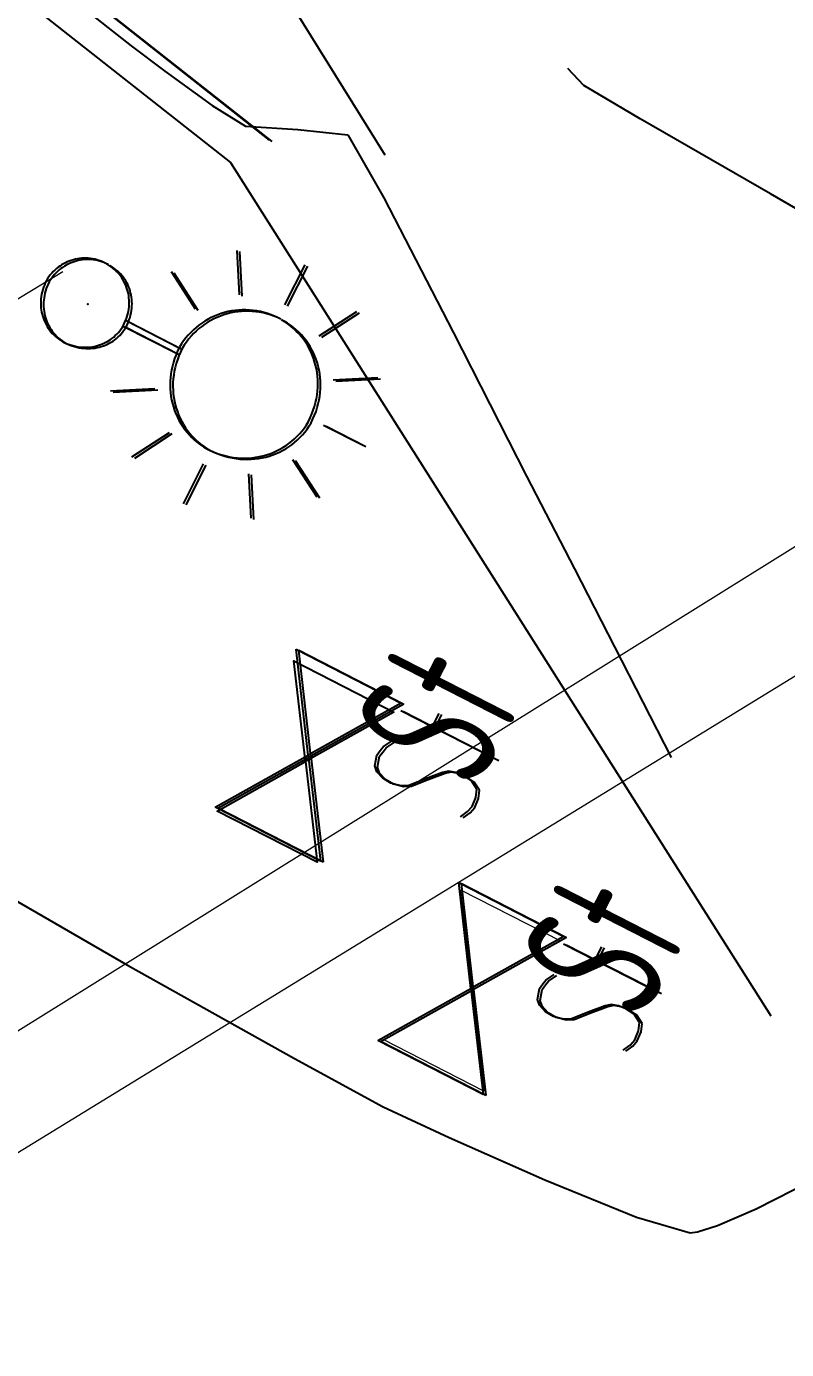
# Model space of a CAD drawing. Header units: metres. Extents: x 507606 to 508087, y 6966978 to 6967359.
# Drawn here: x 507823.078 to 507825.784, y 6967258.96 to 6967263.668 of the extents above; entities that cross this region are included whole.
import ezdxf

# ---------------------------------------------------------------- set-up
doc = ezdxf.new("R2010")
doc.units = ezdxf.units.M
doc.linetypes.add('ISO-DASHED2', pattern=[6, 4, -2])
for name, color, linetype in [('CON_EX. MIN', 253, 'ISO-DASHED2'), ('mga2020ROAD_KERB_BACK', 252, 'Continuous'), ('mga2020ROAD_KERB_INVERT', 252, 'Continuous'), ('mga2020ROAD_KERB_LIP', 252, 'Continuous'), ('mga2020STR_POLES', 252, 'Continuous'), ('mga2020W_FEAT', 252, 'Continuous'), ('ROAD_KERB_INVERT', 252, 'Continuous'), ('STR_POLES', 252, 'Continuous'), ('W_FEAT', 160, 'Continuous')]:
    doc.layers.add(name, color=color, linetype=linetype)
doc.layers.add('E_UG_LINES', color=7, linetype='EXISTING_ELECTRICITY_UG', lineweight=0, true_color=0xff2e2e)
for name, color, linetype, lineweight in [('RW_FEAT', 160, 'Continuous', 0), ('RW_UG_PIPES', 160, 'EXISTING_WAT_RECYCLED', 0), ('W_AG_PIPES_N', 160, 'EXISTING_WATER', 0)]:
    doc.layers.add(name, color=color, linetype=linetype, lineweight=lineweight)
doc.styles.get("Standard").update_dxf_attribs({"font": 'ARIALN.TTF'})
doc.styles.add('Style-INTL_ISO_EQUAL', font='ISOCP.shx')
doc.linetypes.add('EXISTING_ELECTRICITY_UG', pattern='A,2,-2,2,-2,2,-2,["E-UG",Standard,S=2.5,R=0,X=0,Y=-1.25],-9.15,2,-2,2,-2', length=29.15)
doc.linetypes.add('EXISTING_WAT_RECYCLED', pattern='A,2,-2,2,-2,2,-2,["R",Standard,S=2.5,R=0,X=0,Y=-1.25],-4.4,2,-2,2,-2', length=24.4)
doc.linetypes.add('EXISTING_WATER', pattern='A,2,-2,2,-2,2,-2,["W",Standard,S=2.5,R=0,X=0,Y=-1.25],-4.4,2,-2,2,-2', length=24.4)

# ---------------------------------------------------------------- blocks, each defined once
blk = doc.blocks.new('BAC S ELPS')
for p, q in [((-1.909, 3.8815), (-2.0922, 3.7857)), ((-1.7216, 3.9683), (-1.909, 3.8815)), ((-1.5306, 4.046), (-1.7216, 3.9683)), ((-1.3362, 4.1143), (-1.5306, 4.046)), ((-1.1388, 4.1732), (-1.3362, 4.1143)), ((-0.9387, 4.2227), (-1.1388, 4.1732)), ((-0.7364, 4.2624), (-0.9387, 4.2227)), ((-0.5322, 4.2924), (-0.7364, 4.2624)), ((-0.3263, 4.3125), (-0.5322, 4.2924)), ((-0.1193, 4.3226), (-0.3263, 4.3125)), ((0.0887, 4.3225), (-0.1193, 4.3226)), ((0.2971, 4.3122), (0.0887, 4.3225)), ((0.5057, 4.2915), (0.2971, 4.3122)), ((0.7141, 4.2602), (0.5057, 4.2915)), ((0.9219, 4.2184), (0.7141, 4.2602)), ((1.1288, 4.1658), (0.9219, 4.2184)), ((1.3344, 4.1023), (1.1288, 4.1658)), ((1.5385, 4.0278), (1.3344, 4.1023)), ((1.7405, 3.9422), (1.5385, 4.0278)), ((1.9403, 3.8453), (1.7405, 3.9422)), ((14.8872, 0.7761), (14.6755, 5.08)), ((-3.3695, 2.7085), (-3.5003, 2.5369)), ((-3.2316, 2.8722), (-3.3695, 2.7085)), ((-3.0867, 3.0279), (-3.2316, 2.8722)), ((-2.9352, 3.1753), (-3.0867, 3.0279)), ((-2.7776, 3.3145), (-2.9352, 3.1753)), ((-2.6141, 3.4452), (-2.7776, 3.3145)), ((-2.4452, 3.5674), (-2.6141, 3.4452)), ((-2.2711, 3.681), (-2.4452, 3.5674)), ((-2.0922, 3.7857), (-2.2711, 3.681)), ((2.3221, 3.6233), (2.1349, 3.7385)), ((2.5014, 3.5001), (2.3221, 3.6233)), ((2.673, 3.3692), (2.5014, 3.5001)), ((2.8365, 3.2308), (2.673, 3.3692)), ((2.9918, 3.0854), (2.8365, 3.2308)), ((3.1389, 2.9332), (2.9918, 3.0854)), ((3.2775, 2.7745), (3.1389, 2.9332)), ((3.4076, 2.6097), (3.2775, 2.7745)), ((3.5289, 2.4391), (3.4076, 2.6097)), ((10.6539, -0.5997), (8.3255, 2.9986)), ((19.2616, -0.1764), (21.2372, 3.6689)), ((-4.0942, 1.293), (-4.1542, 1.0718)), ((-4.0228, 1.5138), (-4.0942, 1.293)), ((-3.9398, 1.7338), (-4.0228, 1.5138)), ((-3.8451, 1.9528), (-3.9398, 1.7338)), ((-3.7385, 2.1703), (-3.8451, 1.9528)), ((-3.6234, 2.3574), (-3.7385, 2.1703)), ((-3.5003, 2.5369), (-3.6234, 2.3574)), ((3.6414, 2.2631), (3.5289, 2.4391)), ((3.7449, 2.0818), (3.6414, 2.2631)), ((3.8393, 1.8957), (3.7449, 2.0818)), ((3.9243, 1.7051), (3.8393, 1.8957)), ((3.9999, 1.5102), (3.9243, 1.7051)), ((4.066, 1.3115), (3.9999, 1.5102)), ((4.1224, 1.1091), (4.066, 1.3115)), ((-4.2829, 0.1895), (-4.2879, -0.0288)), ((-4.2671, 0.409), (-4.2829, 0.1895)), ((-4.2405, 0.6295), (-4.2671, 0.409)), ((-4.2029, 0.8506), (-4.2405, 0.6295)), ((-4.1542, 1.0718), (-4.2029, 0.8506)), ((4.1689, 0.9035), (4.1224, 1.1091)), ((4.2054, 0.695), (4.1689, 0.9035)), ((4.2318, 0.4839), (4.2054, 0.695)), ((4.2479, 0.2704), (4.2318, 0.4839)), ((4.2536, 0.055), (4.2479, 0.2704)), ((4.2487, -0.1621), (4.2536, 0.055)), ((-4.2879, -0.0288), (-4.2823, -0.2456)), ((-4.2823, -0.2456), (-4.2663, -0.4604)), ((-4.2663, -0.4604), (-4.2401, -0.6731)), ((-4.2401, -0.6731), (-4.2036, -0.8831)), ((-4.2036, -0.8831), (-4.1572, -1.0902)), ((-4.1572, -1.0902), (-4.1009, -1.2941)), ((3.9898, -1.4817), (4.061, -1.2613)), ((4.061, -1.2613), (4.1208, -1.0407)), ((4.1208, -1.0407), (4.1693, -0.8201)), ((4.1693, -0.8201), (4.2067, -0.6)), ((4.2067, -0.6), (4.2331, -0.3805)), ((4.2331, -0.3805), (4.2487, -0.1621)), ((12.4821, -1.2629), (12.1684, -1.4079)), ((12.8021, -1.133), (12.4821, -1.2629)), ((13.1277, -1.0186), (12.8021, -1.133)), ((13.4584, -0.9198), (13.1277, -1.0186)), ((13.7936, -0.8368), (13.4584, -0.9198)), ((14.1326, -0.7698), (13.7936, -0.8368)), ((14.475, -0.719), (14.1326, -0.7698)), ((14.82, -0.6846), (14.475, -0.719)), ((15.1672, -0.6668), (14.82, -0.6846)), ((15.5159, -0.6658), (15.1672, -0.6668)), ((15.8656, -0.6818), (15.5159, -0.6658)), ((16.2156, -0.7151), (15.8656, -0.6818)), ((16.5655, -0.7657), (16.2156, -0.7151)), ((16.9144, -0.834), (16.5655, -0.7657)), ((17.262, -0.92), (16.9144, -0.834)), ((17.6076, -1.0241), (17.262, -0.92)), ((17.9507, -1.1464), (17.6076, -1.0241)), ((18.2905, -1.2871), (17.9507, -1.1464)), ((22.5778, -3.175), (26.2114, -0.8114)), ((-4.1009, -1.2941), (-4.0349, -1.4945)), ((-4.0349, -1.4945), (-3.9594, -1.6909)), ((-3.9594, -1.6909), (-3.8744, -1.8831)), ((-3.8744, -1.8831), (-3.7801, -2.0707)), ((-3.7801, -2.0707), (-3.6766, -2.2535)), ((-3.6766, -2.2535), (-3.5642, -2.431)), ((-3.5642, -2.431), (-3.4429, -2.6029)), ((3.344, -2.6831), (3.4729, -2.5096)), ((3.4729, -2.5096), (3.5938, -2.3279)), ((3.5938, -2.3279), (3.7063, -2.138)), ((3.6689, -2.2225), (8.8194, -4.833)), ((3.7063, -2.138), (3.8126, -1.9204)), ((3.8126, -1.9204), (3.907, -1.7014)), ((3.907, -1.7014), (3.9898, -1.4817)), ((3.9511, -1.6933), (9.0664, -4.3391)), ((10.7139, -2.3542), (10.45, -2.5863)), ((10.9877, -2.1361), (10.7139, -2.3542)), ((11.2705, -1.9323), (10.9877, -2.1361)), ((11.562, -1.7428), (11.2705, -1.9323)), ((11.8615, -1.568), (11.562, -1.7428)), ((12.1684, -1.4079), (11.8615, -1.568)), ((18.6266, -1.4464), (18.2905, -1.2871)), ((19.2626, -1.8127), (18.951, -1.6224)), ((19.5611, -2.0169), (19.2626, -1.8127)), ((19.8463, -2.2342), (19.5611, -2.0169)), ((20.1181, -2.4642), (19.8463, -2.2342)), ((20.3762, -2.7063), (20.1181, -2.4642)), ((-3.4429, -2.6029), (-3.3128, -2.769)), ((-3.3128, -2.769), (-3.1742, -2.9288)), ((-3.1742, -2.9288), (-3.0271, -3.0821)), ((-3.0271, -3.0821), (-2.8718, -3.2284)), ((-2.8718, -3.2284), (-2.7083, -3.3676)), ((-2.7083, -3.3676), (-2.5368, -3.4992)), ((-2.5368, -3.4992), (-2.3574, -3.6229)), ((-2.3574, -3.6229), (-2.1703, -3.7383)), ((-2.1703, -3.7383), (-1.9528, -3.8418)), ((1.8757, -3.8565), (2.0621, -3.7621)), ((2.0621, -3.7621), (2.2435, -3.6584)), ((2.2435, -3.6584), (2.4195, -3.5455)), ((2.4195, -3.5455), (2.5898, -3.4237)), ((2.5898, -3.4237), (2.7541, -3.2929)), ((2.7541, -3.2929), (2.912, -3.1534)), ((2.912, -3.1534), (3.0632, -3.0051)), ((3.0632, -3.0051), (3.2073, -2.8484)), ((3.2073, -2.8484), (3.344, -2.6831)), ((9.5037, -3.6506), (9.2974, -3.9497)), ((9.7227, -3.3645), (9.5037, -3.6506)), ((9.9538, -3.0916), (9.7227, -3.3645)), ((10.1964, -2.8322), (9.9538, -3.0916)), ((10.45, -2.5863), (10.1964, -2.8322)), ((20.6203, -2.96), (20.3762, -2.7063)), ((20.8503, -3.2247), (20.6203, -2.96)), ((21.0659, -3.4998), (20.8503, -3.2247)), ((21.2669, -3.7848), (21.0659, -3.4998)), ((21.4531, -4.0792), (21.2669, -3.7848)), ((-1.9528, -3.8418), (-1.7338, -3.9338)), ((-1.7338, -3.9338), (-1.5138, -4.0145)), ((-1.5138, -4.0145), (-1.2931, -4.0839)), ((-1.2931, -4.0839), (-1.072, -4.1422)), ((-1.072, -4.1422), (-0.8508, -4.1895)), ((-0.8508, -4.1895), (-0.6299, -4.2259)), ((-0.6299, -4.2259), (-0.4096, -4.2516)), ((-0.4096, -4.2516), (-0.1903, -4.2666)), ((-0.1903, -4.2666), (0.0278, -4.2711)), ((0.0278, -4.2711), (0.2442, -4.2651)), ((0.2442, -4.2651), (0.4586, -4.2489)), ((0.4586, -4.2489), (0.6707, -4.2225)), ((0.6707, -4.2225), (0.8802, -4.186)), ((0.8802, -4.186), (1.0866, -4.1395)), ((1.0866, -4.1395), (1.2897, -4.0832)), ((1.2897, -4.0832), (1.4892, -4.0172)), ((1.4892, -4.0172), (1.6846, -3.9416)), ((1.6846, -3.9416), (1.8757, -3.8565)), ((8.7729, -4.9889), (8.6363, -5.3554)), ((8.9288, -4.6241), (8.7729, -4.9889)), ((9.1044, -4.2616), (8.9288, -4.6241)), ((9.2974, -3.9497), (9.1044, -4.2616)), ((21.6243, -4.3824), (21.4531, -4.0792)), ((21.7803, -4.6937), (21.6243, -4.3824)), ((21.9208, -5.0128), (21.7803, -4.6937)), ((22.0456, -5.339), (21.9208, -5.0128)), ((8.4204, -6.0915), (8.3407, -6.4599)), ((8.5189, -5.7231), (8.4204, -6.0915)), ((8.6363, -5.3554), (8.5189, -5.7231)), ((22.1545, -5.6717), (22.0456, -5.339)), ((22.2473, -6.0105), (22.1545, -5.6717)), ((22.3237, -6.3547), (22.2473, -6.0105)), ((22.3836, -6.7039), (22.3237, -6.3547)), ((8.2112, -7.5601), (8.2039, -7.9234)), ((8.2363, -7.1948), (8.2112, -7.5601)), ((8.2794, -6.8278), (8.2363, -7.1948)), ((8.3407, -6.4599), (8.2794, -6.8278)), ((22.4267, -7.0574), (22.3836, -6.7039)), ((22.4528, -7.4147), (22.4267, -7.0574)), ((22.4617, -7.7752), (22.4528, -7.4147)), ((23.9536, -7.4083), (28.2575, -7.1966)), ((6.738, -8.2902), (2.4341, -8.5019)), ((8.2039, -7.9234), (8.2141, -8.2839)), ((8.2141, -8.2839), (8.2416, -8.6412)), ((8.2416, -8.6412), (8.2862, -8.9947)), ((22.3206, -9.2387), (22.3828, -8.8707)), ((22.3828, -8.8707), (22.4269, -8.5038)), ((22.4269, -8.5038), (22.4531, -8.1384)), ((22.4531, -8.1384), (22.4617, -7.7752)), ((8.2862, -8.9947), (8.3476, -9.3438)), ((8.3476, -9.3438), (8.4255, -9.688)), ((8.4255, -9.688), (8.5199, -10.0268)), ((8.5199, -10.0268), (8.6304, -10.3596)), ((22.0232, -10.3432), (22.141, -9.9754)), ((22.141, -9.9754), (22.2401, -9.6071)), ((22.2401, -9.6071), (22.3206, -9.2387)), ((8.6304, -10.3596), (8.7568, -10.6857)), ((8.7568, -10.6857), (8.8988, -11.0048)), ((8.8988, -11.0048), (9.0563, -11.3162)), ((9.0563, -11.3162), (9.229, -11.6193)), ((21.3647, -11.7488), (21.5551, -11.437)), ((21.5551, -11.437), (21.7305, -11.0745)), ((21.7305, -11.0745), (21.8864, -10.7097)), ((21.8864, -10.7097), (22.0232, -10.3432)), ((8.1139, -12.5236), (4.4803, -14.8872)), ((9.229, -11.6193), (9.4166, -11.9137)), ((9.4166, -11.9137), (9.619, -12.1987)), ((9.619, -12.1987), (9.8359, -12.4739)), ((9.8359, -12.4739), (10.0671, -12.7385)), ((10.0671, -12.7385), (10.3122, -12.9922)), ((20.4711, -12.8652), (20.7132, -12.6062)), ((20.7132, -12.6062), (20.9433, -12.3337)), ((20.9433, -12.3337), (21.1606, -12.0478)), ((21.1606, -12.0478), (21.3647, -11.7488)), ((23.0011, -11.7827), (26.8464, -13.723)), ((10.3122, -12.9922), (10.5712, -13.2343)), ((10.5712, -13.2343), (10.8438, -13.4644)), ((10.8438, -13.4644), (11.1296, -13.6817)), ((11.1296, -13.6817), (11.4286, -13.8858)), ((11.4286, -13.8858), (11.7405, -14.0762)), ((18.7951, -14.1213), (19.0982, -13.9486)), ((19.0982, -13.9486), (19.3926, -13.7609)), ((19.3926, -13.7609), (19.6776, -13.5585)), ((19.6776, -13.5585), (19.9528, -13.3416)), ((19.9528, -13.3416), (20.2174, -13.1104)), ((20.2174, -13.1104), (20.4711, -12.8652)), ((11.7405, -14.0762), (12.103, -14.2515)), ((12.103, -14.2515), (12.4678, -14.4071)), ((12.4678, -14.4071), (12.8343, -14.5434)), ((12.8343, -14.5434), (13.202, -14.6606)), ((13.202, -14.6606), (13.5704, -14.7589)), ((13.5704, -14.7589), (13.9388, -14.8384)), ((13.9388, -14.8384), (14.3068, -14.8996)), ((14.3068, -14.8996), (14.6737, -14.9425)), ((14.6737, -14.9425), (15.039, -14.9674)), ((15.039, -14.9674), (15.4023, -14.9746)), ((15.4023, -14.9746), (15.7628, -14.9642)), ((15.7628, -14.9642), (16.1201, -14.9366)), ((16.1201, -14.9366), (16.4736, -14.8919)), ((16.4736, -14.8919), (16.8227, -14.8304)), ((16.8227, -14.8304), (17.1669, -14.7524)), ((17.1669, -14.7524), (17.5057, -14.6579)), ((17.5057, -14.6579), (17.8385, -14.5474)), ((17.8385, -14.5474), (18.1646, -14.4209)), ((18.1646, -14.4209), (18.4837, -14.2788)), ((18.4837, -14.2788), (18.7951, -14.1213)), ((20.0025, -15.0989), (22.3661, -18.6972)), ((11.3947, -15.5222), (9.4544, -19.3675)), ((15.7691, -16.4747), (15.9808, -20.7786))]:
    blk.add_line(p, q)
blk = doc.blocks.new('BAC W SV')
for p, q in [((0, 0), (-1.1289, 9.9836)), ((-1.1289, 9.9836), (8.7842, 4.9036)), ((8.7842, 4.9036), (0, 0)), ((17.7236, -0.4233), (8.7418, 4.1734)), ((11.37, 1.9932), (12.3578, 3.9229)), ((7.0908, 0.7761), (7.8669, 1.3053)), ((-8.7489, -4.9036), (0, 0)), ((0, 0), (1.1642, -9.9836)), ((6.2794, -1.0231), (6.4911, 0)), ((6.4911, 0), (6.8086, 0.4233)), ((6.8086, 0.4233), (7.0908, 0.7761)), ((6.4911, -1.5875), (6.2794, -1.0231)), ((7.0556, -2.1872), (6.4911, -1.5875)), ((7.7964, -2.6458), (7.0556, -2.1872)), ((11.0772, -2.2225), (9.4897, -2.8575)), ((12.6647, -1.6228), (11.0772, -2.2225)), ((13.2292, -1.5169), (12.6647, -1.6228)), ((13.9347, -1.6228), (13.2292, -1.5169)), ((14.605, -1.905), (13.9347, -1.6228)), ((15.4164, -2.4342), (14.605, -1.905)), ((15.9103, -3.2103), (15.4164, -2.4342)), ((8.7842, -2.8928), (7.7964, -2.6458)), ((9.4897, -2.8575), (8.7842, -2.8928)), ((15.8044, -3.9864), (15.9103, -3.2103)), ((1.1642, -9.9836), (-8.7489, -4.9036)), ((15.0283, -5.3269), (15.4517, -4.8331)), ((15.4517, -4.8331), (15.8044, -3.9864)), ((14.3581, -5.8208), (15.0283, -5.3269))]:
    blk.add_line(p, q)
blk = doc.blocks.new('W-SV_2')
at = {"layer": 'W_FEAT', "flags": 128}
for points in [[(0, 0), (-0.0413, 0.3582), (0.3147, 0.176)], [(0, 0), (0.0414, -0.3581), (-0.3147, -0.1759)]]:
    blk.add_lwpolyline(points, close=True, dxfattribs=at)
at = {"layer": 'W_FEAT', "style": 'Style-INTL_ISO_EQUAL', "width": 0.65}
blk.add_text('St', height=0.5, rotation=62.9, dxfattribs=at).set_placement((0.6088, -0.1097))
blk = doc.blocks.new('RW-SV_1')
at = {"layer": 'RW_FEAT', "flags": 128}
for points in [[(0, 0), (-0.0413, 0.3582), (0.3147, 0.176)], [(0, 0), (0.0414, -0.3581), (-0.3147, -0.1759)]]:
    blk.add_lwpolyline(points, close=True, dxfattribs=at)
at = {"layer": 'RW_FEAT'}
blk.add_point((0, 0), dxfattribs=at)
at = {"layer": 'RW_FEAT', "style": 'Style-INTL_ISO_EQUAL', "width": 0.65}
blk.add_text('St', height=0.5, rotation=62.9, dxfattribs=at).set_placement((0.6058, -0.1206))
blk = doc.blocks.new('XE_SURVEY')
at = {"layer": 'E_UG_LINES', "flags": 128}
blk.add_lwpolyline([(507820.0047, 6967260.8552), (507823.2082, 6967262.7967)], dxfattribs=at)
at = {"layer": 'mga2020ROAD_KERB_BACK'}
blk.add_polyline3d([(507814.3363, 6967272.9681, 4.9188), (507817.073, 6967271.0715, 4.8951), (507817.7454, 6967270.5192, 4.8889), (507820.8046, 6967267.4308, 4.8364), (507821.8457, 6967265.7668, 4.8246), (507821.79, 6967265.3934, 4.8182), (507822.7195, 6967263.8894, 4.8017), (507823.0977, 6967263.7408, 4.7934), (507823.8049, 6967263.184, 4.7907), (507825.7282, 6967260.1474, 4.7536)], dxfattribs=at)
at = {"layer": 'mga2020ROAD_KERB_INVERT'}
blk.add_polyline3d([(507823.1386, 6967263.9605, 4.61), (507823.2333, 6967263.8261, 4.6191), (507823.9521, 6967263.259, 4.663)], dxfattribs=at)
at = {"layer": 'mga2020ROAD_KERB_LIP'}
blk.add_polyline3d([(507824.3553, 6967263.2107, 4.6841), (507823.0818, 6967265.2587, 4.6921), (507821.5051, 6967267.308, 4.7165), (507821.1334, 6967267.7452, 4.7219), (507818.028, 6967270.8743, 4.7777), (507818.0188, 6967270.8822, 4.7778), (507815.3497, 6967272.8729, 4.7981), (507813.8708, 6967273.7665, 4.8087), (507812.4481, 6967274.5061, 4.8184), (507809.3616, 6967275.7551, 4.8387), (507809.0951, 6967275.842, 4.8404), (507806.1523, 6967276.639, 4.858), (507804.6598, 6967276.8685, 4.8667), (507802.8434, 6967276.9976, 4.8572), (507799.6059, 6967276.8248, 4.8404), (507793.9676, 6967274.4328, 4.7889), (507791.4133, 6967272.4326, 4.7578), (507789.5736, 6967270.8702, 4.7485), (507789.3322, 6967270.694, 4.7434), (507788.9137, 6967270.4256, 4.7351), (507788.3, 6967270.1058, 4.7313), (507783.8819, 6967268.22, 4.6925), (507777.8674, 6967265.5383, 4.6363)], dxfattribs=at)
at = {"layer": 'mga2020STR_POLES'}
blk.add_point((507823.2973, 6967262.6796, 4.934), dxfattribs=at)
blk.add_point((507823.2973, 6967262.6796, 4.934), dxfattribs=at)
at = {"layer": 'mga2020W_FEAT'}
for p in [(507824.0904, 6967261.0715, 4.7852), (507824.0904, 6967261.0715, 4.7852), (507824.6692, 6967260.2414, 4.7817), (507824.6692, 6967260.2414, 4.7817)]:
    blk.add_point(p, dxfattribs=at)
at = {"layer": 'ROAD_KERB_INVERT'}
blk.add_polyline3d([(507823.1286, 6967263.9657, 4.61), (507823.2234, 6967263.8312, 4.6191), (507823.9424, 6967263.2638, 4.663)], dxfattribs=at)
at = {"layer": 'RW_UG_PIPES', "flags": 128}
blk.add_lwpolyline([(507784.9517, 6967326.0036), (507786.6629, 6967323.2625), (507788.0997, 6967321.2172), (507788.7357, 6967320.3262), (507789.0779, 6967320.1091), (507789.3987, 6967319.7306), (507793.1007, 6967314.8712), (507792.5939, 6967310.5095), (507792.19, 6967307.0329), (507791.5851, 6967303.1195), (507790.9828, 6967299.1249), (507790.4194, 6967295.6706), (507789.603, 6967290.2341), (507789.4376, 6967288.1803), (507788.9723, 6967288.1803), (507785.9808, 6967288.4082), (507784.4842, 6967288.5091), (507783.4857, 6967288.5612), (507782.6907, 6967288.0356), (507782.5945, 6967287.2426), (507782.3647, 6967285.3482), (507785.3634, 6967280.6286), (507789.1174, 6967274.7203), (507792.8713, 6967268.812), (507793.2859, 6967268.5769), (507798.4994, 6967266.8249), (507804.1868, 6967264.9136), (507808.9264, 6967263.3209), (507814.1398, 6967261.5687), (507818.8793, 6967259.9757), (507821.9007, 6967258.9602), (507825.5782, 6967261.2125), (507831.5424, 6967264.877), (507837.9112, 6967268.8379), (507843.0205, 6967271.9834), (507843.4463, 6967272.2455), (507843.8607, 6967272.5252)], dxfattribs=at)
at = {"layer": 'W_AG_PIPES_N', "flags": 128}
blk.add_lwpolyline([(507844.0717, 6967273.1752), (507843.7537, 6967273.0102), (507842.3621, 6967272.1391), (507835.5767, 6967267.9015), (507822.4223, 6967259.7032), (507821.9617, 6967259.4152), (507815.3662, 6967261.6277), (507800.6822, 6967266.5905), (507793.2207, 6967269.1272), (507782.8037, 6967285.6382), (507783.3057, 6967289.2942)], dxfattribs=at)
at = {"layer": 'mga2020STR_POLES', "xscale": 0.03685633239179731, "yscale": 0.03685633239179731, "zscale": 0.03685633239179731, "rotation": 0.001583333339407246}
blk.add_blockref('BAC S ELPS', (507823.2973, 6967262.6796, 4.934), dxfattribs=at)
at = {"layer": 'mga2020W_FEAT', "xscale": 0.03775943841798091, "yscale": 0.03775943841798091, "zscale": 0.03775943841798091, "rotation": 0.001583333339407246}
for p in [(507824.0904, 6967261.0715, 4.7852), (507824.6692, 6967260.2414, 4.7817)]:
    blk.add_blockref('BAC W SV', p, dxfattribs=at)
at = {"layer": 'RW_FEAT'}
blk.add_blockref('RW-SV_1', (507824.6647, 6967260.2382), dxfattribs=at)
at = {"layer": 'STR_POLES', "xscale": 0.03687157017581594, "yscale": 0.03687157017581594, "zscale": 0.03687157017581594}
blk.add_blockref('BAC S ELPS', (507823.2873, 6967262.6842, 4.934), dxfattribs=at)
at = {"layer": 'W_FEAT', "xscale": 0.03777504957975257, "yscale": 0.03777504957975257, "zscale": 0.03777504957975257}
for p in [(507824.0807, 6967261.0754, 4.7852), (507824.6597, 6967260.245, 4.7817)]:
    blk.add_blockref('BAC W SV', p, dxfattribs=at)
at = {"layer": 'W_FEAT'}
blk.add_blockref('W-SV_2', (507824.0717, 6967261.0522), dxfattribs=at)
blk = doc.blocks.new('XE_CONTOURS EXIST_1')
at = {"layer": 'CON_EX. MIN', "color": 253, "linetype": 'ISO-DASHED2', "lineweight": -3, "flags": 128}
for points, elevation in [([(507825.4408, 6967259.3758), (507825.4667, 6967259.3792), (507825.5376, 6967259.401), (507825.6761, 6967259.461), (507825.8766, 6967259.563), (507826.0582, 6967259.6643), (507826.266, 6967259.8127), (507826.676, 6967260.1154), (507827.1554, 6967260.4686), (507827.5716, 6967260.7684), (507827.7917, 6967260.911), (507828.0352, 6967260.9373), (507828.371, 6967260.9486), (507828.5966, 6967260.99), (507828.702, 6967261.1648), (507828.8709, 6967261.5294), (507829.0679, 6967261.9723), (507829.2577, 6967262.3822), (507829.4046, 6967262.648), (507829.6203, 6967262.8734), (507829.9695, 6967263.1887), (507830.3471, 6967263.5228), (507830.5988, 6967263.7555), (507830.7228, 6967263.886), (507830.762, 6967263.9434), (507830.766, 6967263.9615), (507830.7585, 6967263.981), (507830.7131, 6967264.0283), (507830.585, 6967264.1154), (507830.346, 6967264.2483), (507830.0322, 6967264.4129), (507829.8239, 6967264.5387), (507829.6485, 6967264.7194), (507829.3543, 6967265.0482), (507829.0202, 6967265.4283), (507828.7253, 6967265.7633), (507828.5486, 6967265.9564), (507828.366, 6967266.1264), (507828.1002, 6967266.3634), (507827.8319, 6967266.5953), (507827.6418, 6967266.75), (507827.4419, 6967266.8821), (507827.1505, 6967267.0615), (507826.8579, 6967267.2391), (507826.6539, 6967267.366), (507826.3567, 6967267.5699), (507825.7948, 6967267.9594), (507825.1518, 6967268.4063), (507824.6115, 6967268.7819), (507824.3576, 6967268.9579), (507824.2023, 6967269.0605), (507823.998, 6967269.1943), (507823.8897, 6967269.2648), (507823.8206, 6967269.3065), (507823.751, 6967269.3475), (507823.5586, 6967269.4315), (507823.0789, 6967269.6399), (507822.4397, 6967269.9171), (507821.7687, 6967270.2072), (507821.1937, 6967270.4545), (507820.8424, 6967270.6032), (507820.4667, 6967270.7526), (507819.9096, 6967270.9697), (507819.3169, 6967271.1993), (507818.8346, 6967271.3857), (507818.6086, 6967271.4737), (507818.4721, 6967271.5342), (507818.2885, 6967271.6165), (507818.1507, 6967271.6729), (507817.9873, 6967271.7112), (507817.7532, 6967271.7601), (507817.5813, 6967271.8039), (507817.312, 6967271.9401), (507816.7518, 6967272.2346), (507816.099, 6967272.5807), (507815.5517, 6967272.8714), (507815.308, 6967273.0001), (507815.1555, 6967273.0672), (507815.0314, 6967273.112), (507815.1528, 6967273.0298), (507815.2792, 6967272.9542), (507815.3284, 6967272.9178), (507815.5102, 6967272.7758), (507815.9637, 6967272.4214), (507816.5535, 6967271.9605), (507817.144, 6967271.4989), (507817.6, 6967271.1425), (507817.7858, 6967270.9971), (507817.8484, 6967270.9431), (507817.9103, 6967270.8885), (507818.056, 6967270.7265), (507818.4034, 6967270.3392), (507818.8364, 6967269.8561), (507819.2392, 6967269.4068), (507819.4958, 6967269.1207), (507819.7301, 6967268.8606), (507820.0791, 6967268.4734), (507820.447, 6967268.065), (507820.6906, 6967267.7942), (507820.8115, 6967267.6593), (507820.8512, 6967267.6145), (507820.8565, 6967267.6082), (507820.8547, 6967267.605), (507820.8426, 6967267.5899), (507820.8148, 6967267.5571), (507820.792, 6967267.5281), (507820.9189, 6967267.3191), (507821.1987, 6967266.8639), (507821.4789, 6967266.4095), (507821.6074, 6967266.2031), (507821.6516, 6967266.2888), (507821.7146, 6967266.187), (507821.8298, 6967265.9965), (507821.8937, 6967265.8902), (507821.9234, 6967265.8379), (507821.9532, 6967265.7856), (507822.0757, 6967265.5879), (507822.3644, 6967265.1223), (507822.7081, 6967264.5678), (507822.948, 6967264.1806), (507823.0701, 6967263.9832), (507823.1107, 6967263.9173), (507823.116, 6967263.9085), (507823.1089, 6967263.9068), (507823.0727, 6967263.9009), (507823.0478, 6967263.8973), (507822.9073, 6967263.924), (507822.7437, 6967263.9355), (507822.6487, 6967263.7167), (507822.4723, 6967263.2496), (507822.3019, 6967262.7724), (507822.2251, 6967262.5229), (507822.2619, 6967262.3958), (507822.3306, 6967262.2243), (507822.3652, 6967262.0982), (507822.2504, 6967261.8692), (507822.0489, 6967261.4985), (507821.9616, 6967261.2392), (507822.2059, 6967261.0552), (507822.7637, 6967260.7165), (507823.4381, 6967260.3283), (507824.032, 6967259.9959), (507824.3486, 6967259.8243), (507824.5827, 6967259.7145), (507824.9234, 6967259.5641), (507825.2498, 6967259.4317), (507825.4408, 6967259.3758)], 4.8), ([(507823.0577, 6967264.0223), (507823.0635, 6967264.0154), (507823.0902, 6967263.9844), (507823.1084, 6967263.9633), (507823.1595, 6967263.8931), (507823.1187, 6967263.8624), (507823.2623, 6967263.7474), (507823.4511, 6967263.5992), (507823.5704, 6967263.5097), (507823.7398, 6967263.3866), (507823.858, 6967263.3129), (507824.0442, 6967263.3014), (507824.2217, 6967263.2824), (507824.3508, 6967263.0587), (507824.5975, 6967262.5809), (507824.8581, 6967262.0678), (507825.0286, 6967261.7385), (507825.1712, 6967261.4601), (507825.3774, 6967261.059), (507825.5862, 6967260.6926), (507825.737, 6967260.5183), (507825.922, 6967260.5782), (507826.2087, 6967260.7526), (507826.4995, 6967260.9561), (507826.6967, 6967261.1036), (507826.899, 6967261.266), (507827.1899, 6967261.5147), (507827.4486, 6967261.7648), (507827.5547, 6967261.9314), (507827.3686, 6967262.0864), (507826.9131, 6967262.3755), (507826.3215, 6967262.7279), (507825.727, 6967263.073), (507825.2628, 6967263.34), (507825.0621, 6967263.4584), (507824.9381, 6967263.5905), (507824.8192, 6967263.7285), (507824.6612, 6967263.9172), (507824.3196, 6967264.3265), (507823.9166, 6967264.8088), (507823.5742, 6967265.2164), (507823.4147, 6967265.4017), (507823.2733, 6967265.5038), (507823.1274, 6967265.6009), (507822.9683, 6967265.7014), (507822.7081, 6967265.8675), (507822.5182, 6967266.0005), (507822.3418, 6967266.1875), (507822.0421, 6967266.5236), (507821.7433, 6967266.8588), (507821.5699, 6967267.0432), (507821.386, 6967267.1823), (507821.1356, 6967267.3527), (507820.9937, 6967267.4205), (507821.0779, 6967267.2528), (507821.306, 6967266.8743), (507821.5882, 6967266.421), (507821.8351, 6967266.029), (507821.9571, 6967265.8343), (507822.0387, 6967265.6913), (507822.1476, 6967265.498), (507822.2294, 6967265.3551), (507822.3322, 6967265.1876), (507822.5132, 6967264.8954), (507822.6936, 6967264.6051), (507822.7945, 6967264.4428), (507822.883, 6967264.3011), (507822.9989, 6967264.1159), (507823.0577, 6967264.0223)], 4.7)]:
    blk.add_lwpolyline(points, close=True, dxfattribs=dict(at, elevation=elevation))

msp = doc.modelspace()

# ---------------------------------------------------------------- block references
msp.add_blockref('XE_SURVEY', (0, 0))

# ---------------------------------------------------------------- next in the draw order: block references
msp.add_blockref('XE_CONTOURS EXIST_1', (0, 0))

doc.saveas('drawing.dxf')
